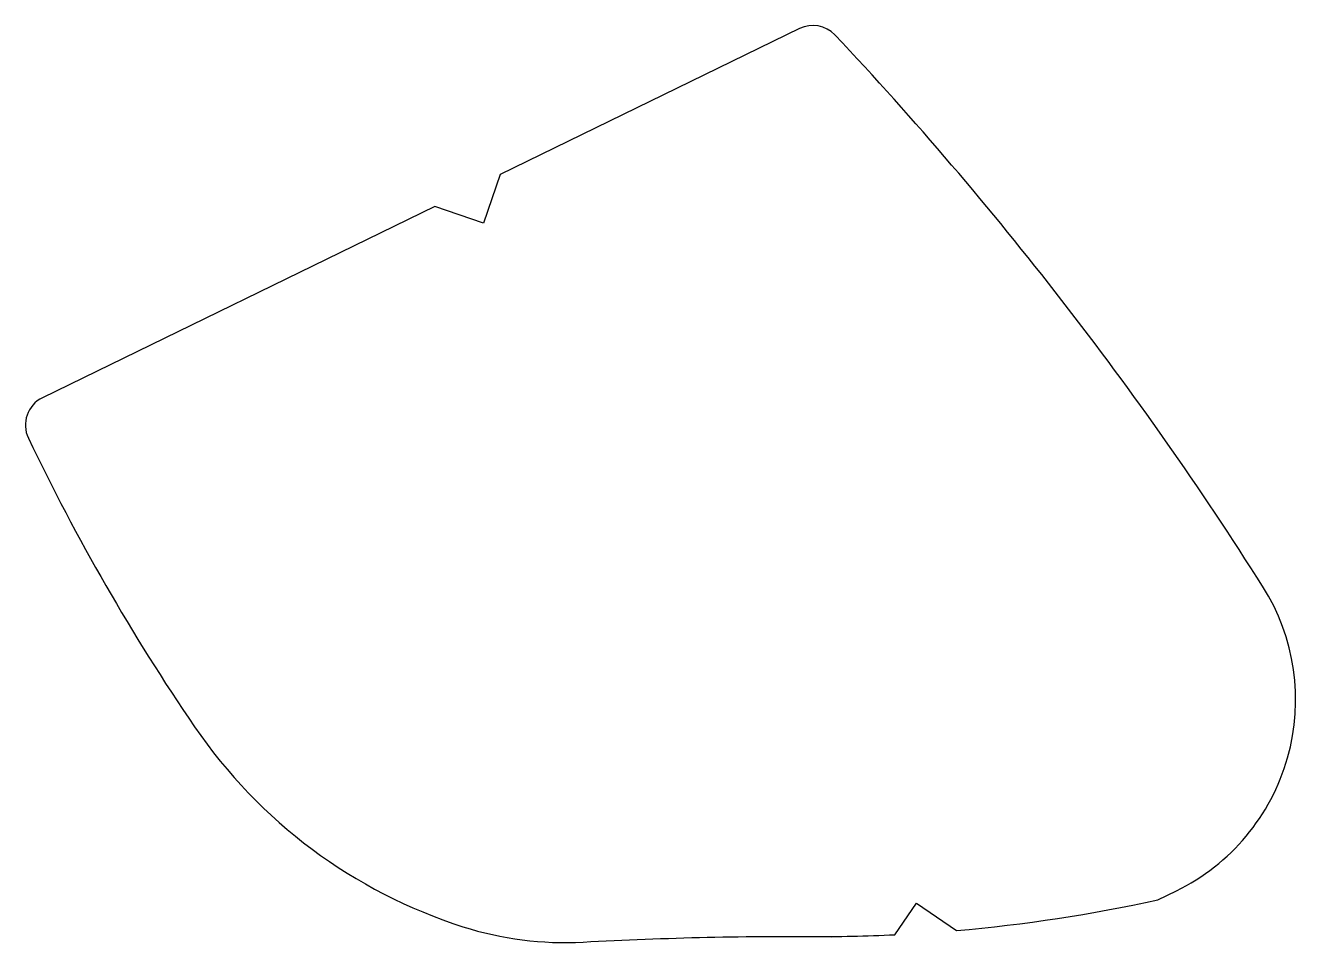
# Model space of a CAD drawing. Extents: x 247.1 to 268, y 240.9 to 256.
import ezdxf

# ---------------------------------------------------------------- set-up
doc = ezdxf.new("R2010")
doc.units = 0
doc.layers.add('ANA', color=220, linetype='CONTINUOUS')

msp = doc.modelspace()

# ---------------------------------------------------------------- linework, layer by layer
at = {"layer": 'ANA'}
msp.add_lwpolyline([(259.999, 241.022, 0.013441), (261.396, 241.051), (261.753, 241.572), (262.413, 241.12, 0.032364), (265.736, 241.628), (266.041, 241.776, 0.447063), (267.463, 246.795, 0.047648), (260.411, 255.885, 0.328481), (259.828, 255.991), (254.893, 253.584), (254.616, 252.782), (253.814, 253.058), (247.344, 249.903, 0.411663), (247.112, 249.238, 0.038722), (249.852, 244.48, 0.166847), (254.278, 241.183, 0.091445), (256.257, 240.93, -0.016719), (260.354, 241.019)], format="xyb", dxfattribs=at)

doc.saveas('drawing.dxf')
